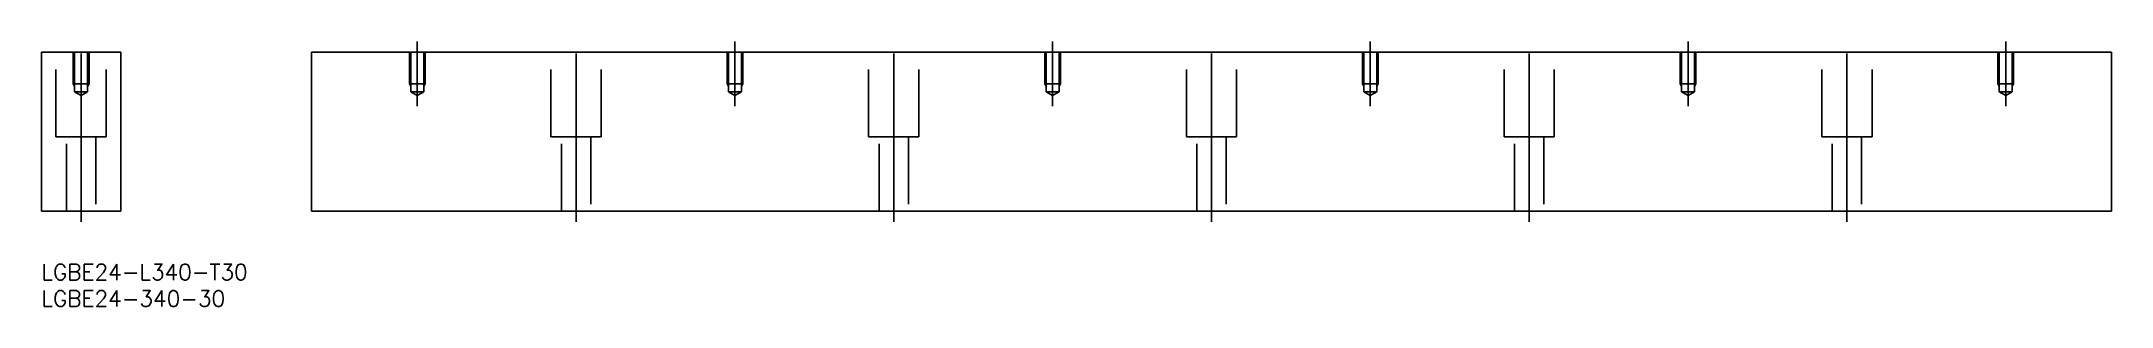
# Model space of a CAD drawing. Extents: x 0 to 391, y -18 to 32.
import ezdxf

# ---------------------------------------------------------------- set-up
doc = ezdxf.new("R2010")
doc.units = 0
doc.linetypes.add('CENTER', pattern=[50.8, 31.75, -6.35, 6.35, -6.35])
doc.linetypes.add('DASHED', pattern=[19.05, 12.7, -6.35])
doc.layers.get('0').update_dxf_attribs({"linetype": 'CONTINUOUS'})
doc.layers.add('CENTER', color=1, linetype='CENTER')
doc.styles.get("Standard").update_dxf_attribs({"font": 'txt.shx', "height": 3, "bigfont": 'bigfont.shx'})

# ---------------------------------------------------------------- blocks, each defined once
blk = doc.blocks.new('*U2')
at = {"color": 7, "linetype": 'CONTINUOUS'}
blk.add_text('LGBE24-L340-T30', height=3, dxfattribs=at).set_placement((0, -13))
blk = doc.blocks.new('*U3')
at = {"color": 7, "linetype": 'CONTINUOUS'}
blk.add_text('LGBE24-340-30', height=3, dxfattribs=at).set_placement((0, -18))

msp = doc.modelspace()

# ---------------------------------------------------------------- linework, layer by layer
at = {"color": 7, "linetype": 'CONTINUOUS'}
for p, q in [((15, 30), (0, 30)), ((0, 0), (0, 30)), ((15, 0), (15, 30)), ((390.99, 30), (50.99, 30)), ((50.99, 0), (50.99, 30)), ((390.99, 0), (390.99, 30)), ((15, 0), (0, 0)), ((50.99, 0), (390.99, 0))]:
    msp.add_line(p, q, dxfattribs=at)
at = {"color": 3, "linetype": 'DASHED'}
for p, q in [((2.75, 14), (2.75, 30)), ((6, 30), (6, 24)), ((6.27, 30), (6.27, 22.5)), ((8.73, 30), (8.73, 22.5)), ((9, 30), (9, 24)), ((12.25, 14), (12.25, 30)), ((69.49, 30), (69.49, 24)), ((69.76, 30), (69.76, 22.5)), ((72.22, 30), (72.22, 22.5)), ((72.49, 30), (72.49, 24)), ((96.24, 14), (96.24, 30)), ((105.74, 14), (105.74, 30)), ((129.49, 30), (129.49, 24)), ((129.76, 30), (129.76, 22.5)), ((132.22, 30), (132.22, 22.5)), ((132.49, 30), (132.49, 24)), ((156.24, 14), (156.24, 30)), ((165.74, 14), (165.74, 30)), ((189.49, 30), (189.49, 24)), ((189.76, 30), (189.76, 22.5)), ((192.22, 30), (192.22, 22.5)), ((192.49, 30), (192.49, 24)), ((216.24, 14), (216.24, 30)), ((225.74, 14), (225.74, 30)), ((249.49, 30), (249.49, 24)), ((249.76, 30), (249.76, 22.5)), ((252.22, 30), (252.22, 22.5)), ((252.49, 30), (252.49, 24)), ((276.24, 14), (276.24, 30)), ((285.74, 14), (285.74, 30)), ((309.49, 30), (309.49, 24)), ((309.76, 30), (309.76, 22.5)), ((312.22, 30), (312.22, 22.5)), ((312.49, 30), (312.49, 24)), ((336.24, 14), (336.24, 30)), ((345.74, 14), (345.74, 30)), ((369.49, 30), (369.49, 24)), ((369.76, 30), (369.76, 22.5)), ((372.22, 30), (372.22, 22.5)), ((372.49, 30), (372.49, 24)), ((6, 24), (6.27, 23.53)), ((6, 24), (9, 24)), ((9, 24), (8.73, 23.53)), ((69.49, 24), (72.49, 24)), ((69.49, 24), (69.76, 23.53)), ((72.49, 24), (72.22, 23.53)), ((129.49, 24), (132.49, 24)), ((129.49, 24), (129.76, 23.53)), ((132.49, 24), (132.22, 23.53)), ((189.49, 24), (192.49, 24)), ((189.49, 24), (189.76, 23.53)), ((192.49, 24), (192.22, 23.53)), ((249.49, 24), (252.49, 24)), ((249.49, 24), (249.76, 23.53)), ((252.49, 24), (252.22, 23.53)), ((309.49, 24), (312.49, 24)), ((309.49, 24), (309.76, 23.53)), ((312.49, 24), (312.22, 23.53)), ((369.49, 24), (369.76, 23.53)), ((372.49, 24), (369.49, 24)), ((372.49, 24), (372.22, 23.53)), ((6.27, 22.5), (7.5, 21.79)), ((6.27, 22.5), (8.73, 22.5)), ((8.73, 22.5), (7.5, 21.79)), ((69.76, 22.5), (70.99, 21.79)), ((69.76, 22.5), (72.22, 22.5)), ((72.22, 22.5), (70.99, 21.79)), ((129.76, 22.5), (130.99, 21.79)), ((129.76, 22.5), (132.22, 22.5)), ((132.22, 22.5), (130.99, 21.79)), ((189.76, 22.5), (190.99, 21.79)), ((189.76, 22.5), (192.22, 22.5)), ((192.22, 22.5), (190.99, 21.79)), ((249.76, 22.5), (250.99, 21.79)), ((249.76, 22.5), (252.22, 22.5)), ((252.22, 22.5), (250.99, 21.79)), ((309.76, 22.5), (310.99, 21.79)), ((309.76, 22.5), (312.22, 22.5)), ((312.22, 22.5), (310.99, 21.79)), ((369.76, 22.5), (370.99, 21.79)), ((372.22, 22.5), (369.76, 22.5)), ((372.22, 22.5), (370.99, 21.79)), ((2.75, 14), (12.25, 14)), ((4.75, 0), (4.75, 14)), ((10.25, 14), (10.25, 0)), ((96.24, 14), (105.74, 14)), ((98.24, 0), (98.24, 14)), ((103.74, 14), (103.74, 0)), ((156.24, 14), (165.74, 14)), ((158.24, 0), (158.24, 14)), ((163.74, 14), (163.74, 0)), ((216.24, 14), (225.74, 14)), ((218.24, 0), (218.24, 14)), ((223.74, 14), (223.74, 0)), ((276.24, 14), (285.74, 14)), ((278.24, 0), (278.24, 14)), ((283.74, 14), (283.74, 0)), ((336.24, 14), (345.74, 14)), ((338.24, 0), (338.24, 14)), ((343.74, 14), (343.74, 0))]:
    msp.add_line(p, q, dxfattribs=at)
at = {"layer": 'CENTER', "color": 1, "linetype": 'CENTER'}
for p, q in [((7.5, -2), (7.5, 32)), ((70.99, 19.79), (70.99, 32)), ((100.99, -2), (100.99, 32)), ((130.99, 19.79), (130.99, 32)), ((160.99, -2), (160.99, 32)), ((190.99, 19.79), (190.99, 32)), ((220.99, -2), (220.99, 32)), ((250.99, 19.79), (250.99, 32)), ((280.99, -2), (280.99, 32)), ((310.99, 19.79), (310.99, 32)), ((340.99, -2), (340.99, 32)), ((370.99, 19.79), (370.99, 32))]:
    msp.add_line(p, q, dxfattribs=at)

# ---------------------------------------------------------------- block references
at = {"color": 7, "linetype": 'CONTINUOUS'}
for name in ['*U2', '*U3']:
    msp.add_blockref(name, (0, 0), dxfattribs=at)

doc.saveas('drawing.dxf')
